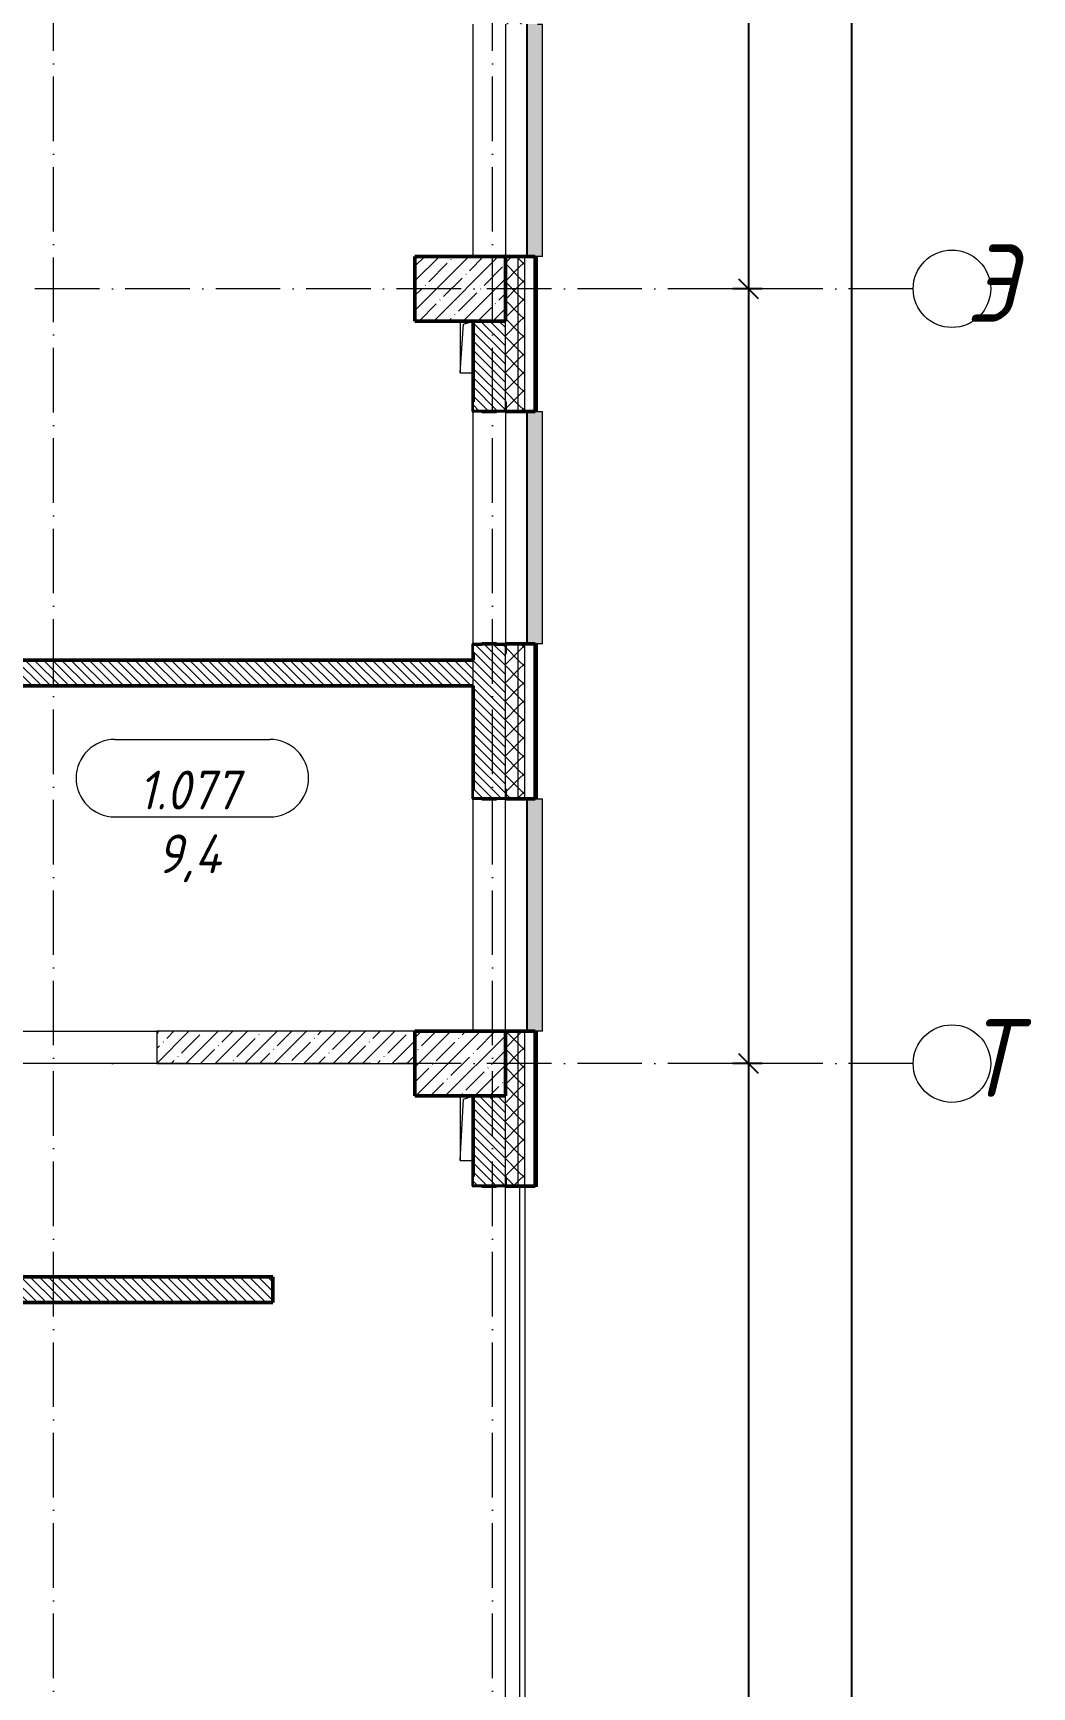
# Model space of a CAD drawing. Header units: millimetres. Extents: x -401725 to 250493, y 305116 to 802890.
# Drawn here: x -156622 to -148888, y 486670 to 499477 of the extents above; entities that cross this region are included whole.
import ezdxf

# ---------------------------------------------------------------- set-up
doc = ezdxf.new("R2010")
doc.units = ezdxf.units.MM
doc.linetypes.add('50_200_ШТРИХ_1Т_ш5_п1_п1_', pattern=[700, 500, -100, 0, -100])
for name, color, linetype, lineweight in [('A-____-____-DIMS', 7, 'Continuous', 9), ('A-GENM-____-MCUT', 7, 'Continuous', 25), ('A-GENM-____-OTLN', 7, 'Continuous', 9), ('A-GENM-____-OTLN-1', 7, 'Continuous', 25), ('A-GLAZ-____-OTLN', 7, 'Continuous', 9), ('A-WALL-____-MCUT-1', 7, 'Continuous', 9), ('A-WALL-____-MCUT-2', 7, 'Continuous', 50), ('A-WALL-____-MCUT-3', 7, 'Continuous', 9), ('A-WALL-____-OTLN', 7, 'Continuous', 9), ('A-WALL-____-PATT-1', 7, 'Continuous', 9), ('A-WALL-FNSH-MCUT-1', 7, 'Continuous', 9), ('S-COLS-____-MCUT', 7, 'Continuous', 50), ('S-COLS-____-OTLN', 7, 'Continuous', 9), ('S-GRID-____-IDEN', 7, 'Continuous', 9), ('S-GRID-____-OTLN-1', 7, '50_200_ШТРИХ_1Т_ш5_п1_п1_', 9)]:
    doc.layers.add(name, color=color, linetype=linetype, lineweight=lineweight)
doc.layers.add('A-AREA-IDEN-1', color=7, linetype='Continuous', lineweight=9, true_color=0x000000)
doc.layers.add('A-GLAZ-____-OTLN-1', color=7, linetype='Continuous', lineweight=9, true_color=0xc0c0c0)
doc.styles.add('ISOCPEUR_I', font='isocpeui.ttf', dxfattribs={"width": 0.9, "height": 2.5})
doc.dimstyles.new('ISO-2_5_0_9К_БОЛЬШОЙ_ОСИ', dxfattribs={"dimscale": 304.8, "dimtxt": 248.995294, "dimasz": 0.492126, "dimexe": 0.393701, "dimexo": 0, "dimgap": 0, "dimtad": 1, "dimdec": 0, "dimzin": 0, "dimdsep": 46, "dimtxsty": 'ISOCPEUR_I', "dimblk1": 'OBLIQUE', "dimblk2": 'OBLIQUE', "dimsah": 1, "dimcen": 0.09, "dimdle": 0.393701, "dimazin": 0, "dimtfac": 1, "dimtdec": 4, "dimtix": 1, "dimtmove": 0, "dimatfit": 3, "dimfxl": 1, "dimtvp": 1, "dimtolj": 1, "dimtzin": 0, "dimarcsym": 2})
pattern_1 = [(135, (-176515.067, 459015.94), (-35.35534, -35.35534), [])]
pattern_2 = [(45, (-176515.07, 459015.94), (-70.71068, 70.71068), []), (135, (-176515.07, 459015.94), (-70.71068, -70.71068), [])]

# ---------------------------------------------------------------- blocks, each defined once
blk = doc.blocks.new('BSC_Колонна _Прямоугольная - 500х700-25976089-АР1_План отверстий 1 этажа в осях 1-64_А-ГГ')
at = {"layer": 'S-COLS-____-OTLN'}
h = blk.add_hatch(dxfattribs=at)
h.set_pattern_fill('FP_29', color=256, style=0, pattern_type=2)
h.set_pattern_definition([(315, (-32481.04, 23200), (114.04925, 114.04925), []), (315, (-32481.04, 23085.95), (114.04925, 114.04925), [201.613, -40.323, 3.353, -36.97])])
h.paths.add_polyline_path([(-250, 350), (-250, -350), (250, -350), (250, 350)], flags=0)
at = {"layer": 'S-COLS-____-MCUT'}
for p, q in [((250, 350), (-250, 350)), ((-250, 350), (-250, -350)), ((250, -350), (250, 350)), ((-250, -350), (250, -350))]:
    blk.add_line(p, q, dxfattribs=at)
blk = doc.blocks.new('BSC_Колонна _Прямоугольная - 500х700-V3-АР1_План отверстий 1 этажа в осях 1-64_А-ГГ')
at = {"layer": 'S-COLS-____-OTLN'}
h = blk.add_hatch(dxfattribs=at)
h.set_pattern_fill('FP_31', color=256, style=0, pattern_type=2)
h.set_pattern_definition([(315, (-38481.04, 23200), (114.04925, 114.04925), []), (315, (-38481.04, 23085.95), (114.04925, 114.04925), [201.613, -40.323, 3.353, -36.97])])
h.paths.add_polyline_path([(-250, 238), (-250, -350), (250, -350), (250, 350), (-250, 350)], flags=0)
at = {"layer": 'S-COLS-____-MCUT'}
for p, q in [((250, 350), (-250, 350)), ((-250, 350), (-250, -350)), ((250, -350), (250, 350)), ((-250, -350), (250, -350))]:
    blk.add_line(p, q, dxfattribs=at)
blk = doc.blocks.new('Фахверк_СКБ_Уголок - 250_2700-27497298-АР1_План отверстий 1 этажа в осях 1-64_А-ГГ')
at = {"layer": 'A-GENM-____-MCUT'}
for p, q in [((200, 181), (125, 181)), ((125, 181), (125, 106)), ((131, 106), (131, 175)), ((131, 175), (200, 175)), ((200, 175), (200, 181)), ((125, 106), (131, 106)), ((131, -6), (125, -6)), ((125, -6), (125, -81)), ((125, -81), (200, -81)), ((131, -75), (131, -6)), ((200, -75), (131, -75)), ((200, -81), (200, -75))]:
    blk.add_line(p, q, dxfattribs=at)
blk = doc.blocks.new('AR_Отверстие прямоугольное _в плите_ - AR_Отверстие прямоугольное _в плите_-30511831-АР1_План отверстий 1 этажа в осях 1-64_А-ГГ')
at = {"layer": 'A-GENM-____-OTLN'}
for p, q in [((-50, 250), (-50, -250)), ((-50, -250), (-25, 225)), ((-25, 225), (50, 250)), ((-50, -250), (50, -250))]:
    blk.add_line(p, q, dxfattribs=at)
blk = doc.blocks.new('AR_Отверстие прямоугольное _в плите_ - AR_Отверстие прямоугольное _в плите_-V191-АР1_План отверстий 1 этажа в осях 1-64_А-ГГ')
at = {"layer": 'A-GENM-____-OTLN'}
for p, q in [((-50, 200), (-50, -200)), ((-50, -200), (-25, 175)), ((-25, 175), (50, 200)), ((-50, -200), (50, -200))]:
    blk.add_line(p, q, dxfattribs=at)
blk = doc.blocks.new('Отлив_СКБ - Отлив витража_120_НВФ-V210-АР1_План отверстий 1 этажа в осях 1-64_А-ГГ')
at = {"layer": 'A-GLAZ-____-OTLN-1'}
for points in [[(0, -2), (1800, -2), (1800, 0), (0, 0)], [(51, -120), (1800, -120), (1800, -2), (0, -2), (0, -120)]]:
    blk.add_hatch(color=256, dxfattribs=at).paths.add_polyline_path(points, flags=0)
at = {"layer": 'A-GLAZ-____-OTLN'}
for p, q in [((0, 0), (1800, 0)), ((1800, -2), (0, -2)), ((0, -120), (0, -83)), ((0, -120), (1800, -120)), ((1800, -83), (1800, -120))]:
    blk.add_line(p, q, dxfattribs=at)
blk = doc.blocks.new('Ось сетки - Круг_Ø6_00__ISO-2_5_0_9K_-25732049-АР1_План отверстий 1 этажа в осях 1-64_А-ГГ')
at = {"layer": 'S-GRID-____-IDEN'}
blk.add_circle((0, 0), 3, dxfattribs=at)
blk = doc.blocks.new('_Oblique')
at = {"color": 0, "linetype": 'ByBlock', "lineweight": -2}
blk.add_line((-0.5, -0.5), (0.5, 0.5), dxfattribs=at)
blk = doc.blocks.new('*D13368')
at = {"layer": 'A-____-____-DIMS', "color": 0, "lineweight": -2, "transparency": 16777216}
for p, q in [((-151083, 503117), (-151083, 497377)), ((-150976, 502997), (-151203, 502997)), ((-150976, 497497), (-151203, 497497))]:
    blk.add_line(p, q, dxfattribs=at)
at = {"layer": 'Defpoints', "color": 0, "transparency": 16777216}
for p in [(-150976, 502997), (-151083, 497497), (-150976, 497497)]:
    blk.add_point(p, dxfattribs=at)
at = {"layer": 'A-____-____-DIMS', "color": 0, "lineweight": -2, "transparency": 16777216, "xscale": 150, "yscale": 150, "zscale": 150}
for p, rotation in [((-151083, 502997), 90), ((-151083, 497497), 270)]:
    blk.add_blockref('_Oblique', p, dxfattribs=dict(at, rotation=rotation))
at = {"layer": 'A-____-____-DIMS', "color": 0, "transparency": 16777216, "insert": (-151084, 500247), "char_height": 2.5, "width": 758.48, "attachment_point": 5, "rotation": 90, "style": 'ISOCPEUR_I'}
blk.add_mtext('\\A1;5500', dxfattribs=at)
blk = doc.blocks.new('*D13369')
at = {"layer": 'A-____-____-DIMS', "color": 0, "lineweight": -2, "transparency": 16777216}
for p, q in [((-151083, 497617), (-151083, 491377)), ((-150976, 497497), (-151203, 497497)), ((-150976, 491497), (-151203, 491497))]:
    blk.add_line(p, q, dxfattribs=at)
at = {"layer": 'Defpoints', "color": 0, "transparency": 16777216}
for p in [(-150976, 497497), (-151083, 491497), (-150976, 491497)]:
    blk.add_point(p, dxfattribs=at)
at = {"layer": 'A-____-____-DIMS', "color": 0, "lineweight": -2, "transparency": 16777216, "xscale": 150, "yscale": 150, "zscale": 150}
for p, rotation in [((-151083, 497497), 90), ((-151083, 491497), 270)]:
    blk.add_blockref('_Oblique', p, dxfattribs=dict(at, rotation=rotation))
at = {"layer": 'A-____-____-DIMS', "color": 0, "transparency": 16777216, "insert": (-151084, 494497), "char_height": 2.5, "width": 758.48, "attachment_point": 5, "rotation": 90, "style": 'ISOCPEUR_I'}
blk.add_mtext('\\A1;6000', dxfattribs=at)
blk = doc.blocks.new('*D13370')
at = {"layer": 'A-____-____-DIMS', "color": 0, "lineweight": -2, "transparency": 16777216}
for p, q in [((-151083, 491617), (-151083, 485377)), ((-150976, 491497), (-151203, 491497)), ((-150976, 485497), (-151203, 485497))]:
    blk.add_line(p, q, dxfattribs=at)
at = {"layer": 'Defpoints', "color": 0, "transparency": 16777216}
for p in [(-150976, 491497), (-151083, 485497), (-150976, 485497)]:
    blk.add_point(p, dxfattribs=at)
at = {"layer": 'A-____-____-DIMS', "color": 0, "lineweight": -2, "transparency": 16777216, "xscale": 150, "yscale": 150, "zscale": 150}
for p, rotation in [((-151083, 491497), 90), ((-151083, 485497), 270)]:
    blk.add_blockref('_Oblique', p, dxfattribs=dict(at, rotation=rotation))
at = {"layer": 'A-____-____-DIMS', "color": 0, "transparency": 16777216, "insert": (-151084, 488497), "char_height": 2.5, "width": 758.48, "attachment_point": 5, "rotation": 90, "style": 'ISOCPEUR_I'}
blk.add_mtext('\\A1;6000', dxfattribs=at)
blk = doc.blocks.new('*D13374')
at = {"layer": 'A-____-____-DIMS', "color": 0, "lineweight": -2, "transparency": 16777216}
for p, q in [((-150283, 473077), (-150283, 506767)), ((-150389, 506647), (-150163, 506647)), ((-150389, 473197), (-150163, 473197))]:
    blk.add_line(p, q, dxfattribs=at)
at = {"layer": 'Defpoints', "color": 0, "transparency": 16777216}
for p in [(-150389, 506647), (-150283, 506647), (-150389, 473197)]:
    blk.add_point(p, dxfattribs=at)
at = {"layer": 'A-____-____-DIMS', "color": 0, "lineweight": -2, "transparency": 16777216, "xscale": 150, "yscale": 150, "zscale": 150}
for p, rotation in [((-150283, 506647), 90), ((-150283, 473197), 270)]:
    blk.add_blockref('_Oblique', p, dxfattribs=dict(at, rotation=rotation))
at = {"layer": 'A-____-____-DIMS', "color": 0, "transparency": 16777216, "insert": (-150284, 489922), "char_height": 2.5, "width": 971.08, "attachment_point": 5, "rotation": 90, "style": 'ISOCPEUR_I'}
blk.add_mtext('\\A1;33450', dxfattribs=at)
blk = doc.blocks.new('AAR_СКБ_Марка_помещения_1_5 ммп - Номер _ Площадь-27962135-АИ_План этажа_Стены_1')
at = {"layer": 'A-AREA-IDEN-1'}
for p, q in [((-2.987, 3), (3.013, 3)), ((-2.987, 0), (3.013, 0))]:
    blk.add_line(p, q, dxfattribs=at)
for centre, start, end in [((-2.987, 1.5), 90, 270), ((3.013, 1.5), 270, 90)]:
    blk.add_arc(centre, 1.5, start, end, dxfattribs=at)

msp = doc.modelspace()

# ---------------------------------------------------------------- hatches: boundary and pattern name
at = {"layer": 'A-WALL-____-PATT-1'}
h = msp.add_hatch(dxfattribs=at)
h.set_pattern_fill('FP_1', color=256, style=0, pattern_type=2)
h.set_pattern_definition(pattern_2)
h.paths.add_polyline_path([(-152865.0675, 468546.983), (-152865.0675, 470746.983), (-152959.0675, 470746.983), (-152959.0675, 470671.983), (-152965.0675, 470671.983), (-152965.0675, 468546.983)], flags=0)
h.paths.add_polyline_path([(-152959.0675, 472546.983), (-152865.0675, 472546.983), (-152865.0675, 485746.983), (-152965.0675, 485746.983), (-152965.0675, 472621.983), (-152959.0675, 472621.983), (-152959.0675, 472552.983)], flags=0)
h.paths.add_polyline_path([(-152959.0675, 490546.983), (-152865.0675, 490546.983), (-152865.0675, 491746.983), (-152965.0675, 491746.983), (-152965.0675, 490621.983), (-152959.0675, 490621.983), (-152959.0675, 490552.983)], flags=0)
h.paths.add_polyline_path([(-152959.0675, 493546.983), (-152865.0675, 493546.983), (-152865.0675, 494746.983), (-152959.0675, 494746.983), (-152959.0675, 494671.983), (-152965.0675, 494671.983), (-152965.0675, 493621.983), (-152959.0675, 493621.983), (-152959.0675, 493552.983)], flags=0)
h.paths.add_polyline_path([(-152865.0675, 496546.983), (-152865.0675, 497746.983), (-152965.0675, 497746.983), (-152965.0675, 496621.983), (-152959.0675, 496621.983), (-152959.0675, 496546.983)], flags=0)
h.paths.add_polyline_path([(-152959.0675, 499546.983), (-152865.0675, 499546.983), (-152865.0675, 500566.983), (-152965.0675, 500566.983), (-152965.0675, 499621.983), (-152959.0675, 499621.983), (-152959.0675, 499552.983)], flags=0)
h = msp.add_hatch(dxfattribs=at)
h.set_pattern_fill('FP_1', color=256, style=0, pattern_type=2)
h.set_pattern_definition(pattern_2)
h.paths.add_polyline_path([(-152815.0675, 468546.983), (-152815.0675, 470746.983), (-152865.0675, 470746.983), (-152865.0675, 468546.983)], flags=0)
h.paths.add_polyline_path([(-152865.0675, 472546.983), (-152815.0675, 472546.983), (-152815.0675, 485746.983), (-152865.0675, 485746.983), (-152865.0675, 473510.3309)], flags=0)
h.paths.add_polyline_path([(-152815.0675, 490546.983), (-152815.0675, 491746.983), (-152865.0675, 491746.983), (-152865.0675, 490546.983)], flags=0)
h.paths.add_polyline_path([(-152815.0675, 493546.983), (-152815.0675, 494746.983), (-152865.0675, 494746.983), (-152865.0675, 493546.983)], flags=0)
h.paths.add_polyline_path([(-152865.0675, 496546.983), (-152815.0675, 496546.983), (-152815.0675, 497746.983), (-152865.0675, 497746.983), (-152865.0675, 497590.1628)], flags=0)
h.paths.add_polyline_path([(-152815.0675, 499546.983), (-152815.0675, 500566.983), (-152865.0675, 500566.983), (-152865.0675, 499546.983)], flags=0)
h = msp.add_hatch(dxfattribs=at)
h.set_pattern_fill('FP_3', color=256, style=0, pattern_type=2)
h.set_pattern_definition([(45, (-176515.07, 459015.94), (-85.5366, 85.5366), []), (45, (-176458.04, 459015.94), (-85.5366, 85.5366), [])])
h.paths.add_polyline_path([(-152715.0675, 468736.983), (-152715.0675, 470746.983), (-152735.0675, 470746.983), (-152735.0675, 468736.983)], flags=0)
h.paths.add_polyline_path([(-152715.0675, 472546.983), (-152715.0675, 485746.983), (-152735.0675, 485746.983), (-152735.0675, 472546.983)], flags=0)
h.paths.add_polyline_path([(-152735.0675, 490546.983), (-152715.0675, 490546.983), (-152715.0675, 491746.983), (-152735.0675, 491746.983), (-152735.0675, 490710.2108)], flags=0)
h.paths.add_polyline_path([(-152715.0675, 493546.983), (-152715.0675, 494746.983), (-152735.0675, 494746.983), (-152735.0675, 493546.983)], flags=0)
h.paths.add_polyline_path([(-152715.0675, 496546.983), (-152715.0675, 497746.983), (-152735.0675, 497746.983), (-152735.0675, 496546.983)], flags=0)
h.paths.add_polyline_path([(-152715.0675, 499546.983), (-152715.0675, 500566.983), (-152735.0675, 500566.983), (-152735.0675, 499546.983)], flags=0)
h = msp.add_hatch(dxfattribs=at)
h.set_pattern_fill('FP_6', color=256, style=0, pattern_type=2)
h.set_pattern_definition(pattern_1)
h.paths.add_polyline_path([(-153034.0675, 493546.983), (-153034.0675, 493552.983), (-152965.0675, 493552.983), (-152965.0675, 494740.983), (-153034.0675, 494740.983), (-153034.0675, 494746.983), (-153146.0675, 494746.983), (-153146.0675, 494740.983), (-153215.0675, 494740.983), (-153215.0675, 493552.983), (-153146.0675, 493552.983), (-153146.0675, 493546.983)], flags=0)
h.paths.add_polyline_path([(-153034.0675, 496546.983), (-153034.0675, 496552.983), (-152965.0675, 496552.983), (-152965.0675, 497246.983), (-153215.0675, 497246.983), (-153215.0675, 496552.983), (-153146.0675, 496552.983), (-153146.0675, 496546.983)], flags=0)
h = msp.add_hatch(dxfattribs=at)
h.set_pattern_fill('FP_6', color=256, style=0, pattern_type=2)
h.set_pattern_definition(pattern_1)
h.paths.add_polyline_path([(-153215.0675, 494421.983), (-153215.0675, 494621.983), (-157165.0675, 494621.983), (-157165.0675, 494421.983), (-153552.9818, 494421.983)], flags=0)
h = msp.add_hatch(dxfattribs=at)
h.set_pattern_fill('FP_27', color=256, style=0, pattern_type=2)
h.set_pattern_definition([(45, (-176515.07, 459015.94), (-114.04925, 114.04925), []), (45, (-176401.02, 459015.94), (-114.04925, 114.04925), [201.612, -40.322, 3.353, -36.97])])
h.paths.add_polyline_path([(-153665.0675, 491496.983), (-153665.0675, 491746.983), (-155665.0675, 491746.983), (-155665.0675, 491496.983), (-155320.4461, 491496.983)], flags=0)
h.paths.add_polyline_path([(-156815.0675, 491496.983), (-156815.0675, 491746.983), (-157515.0675, 491746.983), (-157515.0675, 491496.983), (-157087.9104, 491496.983)], flags=0)
h.paths.add_polyline_path([(-158665.0675, 491496.983), (-158665.0675, 491746.983), (-161915.0675, 491746.983), (-161915.0675, 491496.983), (-158855.3747, 491496.983)], flags=0)
h = msp.add_hatch(dxfattribs=at)
h.set_pattern_fill('FP_6', color=256, style=0, pattern_type=2)
h.set_pattern_definition(pattern_1)
h.paths.add_polyline_path([(-153034.0675, 490546.983), (-153034.0675, 490552.983), (-152965.0675, 490552.983), (-152965.0675, 491246.983), (-153215.0675, 491246.983), (-153215.0675, 490552.983), (-153146.0675, 490552.983), (-153146.0675, 490546.983)], flags=0)
h = msp.add_hatch(dxfattribs=at)
h.set_pattern_fill('FP_6', color=256, style=0, pattern_type=2)
h.set_pattern_definition(pattern_1)
h.paths.add_polyline_path([(-154765.0675, 489646.983), (-154765.0675, 489846.983), (-164065.0675, 489846.983), (-164065.0675, 489646.983), (-155320.4461, 489646.983)], flags=0)

# ---------------------------------------------------------------- linework, layer by layer
at = {"layer": 'A-WALL-____-MCUT-1'}
for p, q in [((-153665.0675, 491746.983), (-155665.0675, 491746.983)), ((-155665.0675, 491746.983), (-155665.0675, 491496.983)), ((-155665.0675, 491496.983), (-153665.0675, 491496.983))]:
    msp.add_line(p, q, dxfattribs=at)
at = {"layer": 'A-WALL-____-MCUT-2'}
for p, q in [((-152735.0675, 497746.983), (-152965.0675, 497746.983)), ((-152735.0675, 497746.983), (-152735.0675, 496546.983)), ((-153215.0675, 497246.983), (-153215.0675, 496621.983)), ((-153146.0675, 496546.983), (-153034.0675, 496546.983)), ((-152959.0675, 496546.983), (-152735.0675, 496546.983)), ((-153034.0675, 494746.983), (-153146.0675, 494746.983)), ((-152735.0675, 494746.983), (-152959.0675, 494746.983)), ((-152735.0675, 494746.983), (-152735.0675, 493546.983)), ((-153215.0675, 494621.983), (-157165.0675, 494621.983)), ((-153215.0675, 494671.983), (-153215.0675, 494621.983)), ((-157365.0675, 494421.983), (-153215.0675, 494421.983)), ((-153215.0675, 494421.983), (-153215.0675, 493621.983)), ((-153146.0675, 493546.983), (-153034.0675, 493546.983)), ((-152959.0675, 493546.983), (-152735.0675, 493546.983)), ((-152735.0675, 491746.983), (-152965.0675, 491746.983)), ((-152735.0675, 491746.983), (-152735.0675, 490546.983)), ((-153215.0675, 491246.983), (-153215.0675, 490621.983)), ((-153146.0675, 490546.983), (-153034.0675, 490546.983)), ((-152959.0675, 490546.983), (-152735.0675, 490546.983)), ((-154765.0675, 489846.983), (-164065.0675, 489846.983)), ((-154765.0675, 489646.983), (-154765.0675, 489846.983)), ((-164065.0675, 489646.983), (-154765.0675, 489646.983))]:
    msp.add_line(p, q, dxfattribs=at)
at = {"layer": 'A-WALL-____-MCUT-3'}
for p, q in [((-152865.0675, 496546.983), (-152865.0675, 497746.983)), ((-152815.0675, 496546.983), (-152815.0675, 497746.983)), ((-152965.0675, 496621.983), (-152965.0675, 497246.983)), ((-152865.0675, 493546.983), (-152865.0675, 494746.983)), ((-152815.0675, 493546.983), (-152815.0675, 494746.983)), ((-153215.0675, 494421.983), (-153215.0675, 494621.983)), ((-152965.0675, 493621.983), (-152965.0675, 494671.983)), ((-152865.0675, 490546.983), (-152865.0675, 491746.983)), ((-152815.0675, 490546.983), (-152815.0675, 491746.983)), ((-152965.0675, 490621.983), (-152965.0675, 491246.983))]:
    msp.add_line(p, q, dxfattribs=at)
at = {"layer": 'A-WALL-____-OTLN'}
for p, q in [((-153215.0675, 497746.983), (-153215.0675, 499546.983)), ((-152965.0675, 499546.983), (-152965.0675, 497746.983)), ((-153215.0675, 494746.983), (-153215.0675, 496546.983)), ((-152965.0675, 496546.983), (-152965.0675, 494746.983)), ((-153215.0675, 491746.983), (-153215.0675, 493546.983)), ((-152965.0675, 491746.983), (-152965.0675, 493546.983)), ((-156815.0675, 491746.983), (-155665.0675, 491746.983)), ((-155665.0675, 491496.983), (-156815.0675, 491496.983)), ((-152965.0675, 485746.983), (-152965.0675, 490546.983)), ((-152855.0675, 490546.983), (-152855.0675, 485746.983)), ((-152815.0675, 490546.983), (-152815.0675, 485746.983))]:
    msp.add_line(p, q, dxfattribs=at)
at = {"layer": 'A-WALL-FNSH-MCUT-1'}
for p, q in [((-152715.0675, 497746.983), (-152735.0675, 497746.983)), ((-152715.0675, 496546.983), (-152715.0675, 497746.983)), ((-152735.0675, 496546.983), (-152715.0675, 496546.983)), ((-152715.0675, 494746.983), (-152735.0675, 494746.983)), ((-152715.0675, 493546.983), (-152715.0675, 494746.983)), ((-152735.0675, 493546.983), (-152715.0675, 493546.983)), ((-152715.0675, 491746.983), (-152735.0675, 491746.983)), ((-152715.0675, 490546.983), (-152715.0675, 491746.983)), ((-152735.0675, 490546.983), (-152715.0675, 490546.983))]:
    msp.add_line(p, q, dxfattribs=at)
at = {"layer": 'S-GRID-____-OTLN-1'}
for p, q in [((-156465.0675, 454533.3346), (-156465.0675, 508896.9006)), ((-153065.0675, 454533.3346), (-153065.0675, 508896.9006)), ((-149807.3283, 497496.983), (-181183.8377, 497496.983)), ((-149807.3283, 491496.983), (-181183.8377, 491496.983))]:
    msp.add_line(p, q, dxfattribs=at)

# ---------------------------------------------------------------- block references
at = {"layer": 'A-AREA-IDEN-1', "xscale": 199.9999999999999, "yscale": 199.9999999999999, "zscale": 199.9999999999999}
msp.add_blockref('AAR_СКБ_Марка_помещения_1_5 ммп - Номер _ Площадь-27962135-АИ_План этажа_Стены_1', (-155391.5532, 493407.2373), dxfattribs=at)
at = {"layer": 'A-GENM-____-OTLN'}
for name, p in [('AR_Отверстие прямоугольное _в плите_ - AR_Отверстие прямоугольное _в плите_-V191-АР1_План отверстий 1 этажа в осях 1-64_А-ГГ', (-153265.0675, 497046.983)), ('AR_Отверстие прямоугольное _в плите_ - AR_Отверстие прямоугольное _в плите_-30511831-АР1_План отверстий 1 этажа в осях 1-64_А-ГГ', (-153265.0675, 490996.983))]:
    msp.add_blockref(name, p, dxfattribs=at)
at = {"layer": 'A-GENM-____-OTLN-1'}
for p, rotation in [((-153040.0675, 496421.983), 89.99999999999991), ((-153140.0675, 494871.983), 269.9999999999999), ((-153040.0675, 493421.983), 89.99999999999991), ((-153040.0675, 490421.983), 89.99999999999991)]:
    msp.add_blockref('Фахверк_СКБ_Уголок - 250_2700-27497298-АР1_План отверстий 1 этажа в осях 1-64_А-ГГ', p, dxfattribs=dict(at, rotation=rotation))
at = {"layer": 'A-GLAZ-____-OTLN', "rotation": 90}
for p in [(-152798.0675, 497746.983), (-152798.0675, 494746.983), (-152798.0675, 491746.983)]:
    msp.add_blockref('Отлив_СКБ - Отлив витража_120_НВФ-V210-АР1_План отверстий 1 этажа в осях 1-64_А-ГГ', p, dxfattribs=at)
at = {"layer": 'S-COLS-____-OTLN', "rotation": 89.9999999999999}
for name, p in [('BSC_Колонна _Прямоугольная - 500х700-V3-АР1_План отверстий 1 этажа в осях 1-64_А-ГГ', (-153315.0675, 497496.983)), ('BSC_Колонна _Прямоугольная - 500х700-25976089-АР1_План отверстий 1 этажа в осях 1-64_А-ГГ', (-153315.0675, 491496.983))]:
    msp.add_blockref(name, p, dxfattribs=at)
at = {"layer": 'S-GRID-____-IDEN', "xscale": 99.99999999999993, "yscale": 99.99999999999993, "zscale": 99.99999999999993}
for p, rotation in [((-149507.3283, 497496.983), 89.99999999999982), ((-149507.3283, 491496.983), 89.9999999999998)]:
    msp.add_blockref('Ось сетки - Круг_Ø6_00__ISO-2_5_0_9K_-25732049-АР1_План отверстий 1 этажа в осях 1-64_А-ГГ', p, dxfattribs=dict(at, rotation=rotation))

# ---------------------------------------------------------------- texts
at = {"layer": 'A-AREA-IDEN-1', "char_height": 300, "attachment_point": 8, "line_spacing_factor": 1.139951, "style": 'ISOCPEUR_I'}
for s, insert, width in [('\\pxqc,t8.46667,16.93333,25.4,33.86667,42.33333,50.8,59.26667,67.73333,76.2,84.66667,93.13333,101.6,110.06667,118.53333,127,135.46667,143.93333,152.4,160.86667,169.33333,177.8,186.26667,194.73333,203.2,211.66667,220.13333,228.6,237.06667,245.53333,254,262.46667,270.93333;{1.077}', (-155416.9822, 493465.5671), 900), ('\\pxqc,t8.46667,16.93333,25.4,33.86667,42.33333,50.8,59.26667,67.73333,76.2,84.66667,93.13333,101.6,110.06667,118.53333,127,135.46667,143.93333,152.4,160.86667,169.33333,177.8,186.26667,194.73333,203.2,211.66667,220.13333,228.6,237.06667,245.53333,254,262.46667,270.93333;{9,4}', (-155415.9822, 492901.6191), 582)]:
    msp.add_mtext(s, dxfattribs=dict(at, insert=insert, width=width))
at = {"layer": 'S-GRID-____-IDEN', "char_height": 600, "width": 223.670812, "attachment_point": 1, "style": 'ISOCPEUR_I'}
for s, insert in [('\\fISOCPEUR|b0|i1|c204|p34|;\\W.9;Э', (-149398.4837, 497840.3125)), ('\\fISOCPEUR|b0|i1|c204|p34|;\\W.9;Т', (-149398.4837, 491840.3125))]:
    msp.add_mtext(s, dxfattribs=dict(at, insert=insert))

# ---------------------------------------------------------------- dimensions: what is measured, and where the dimension line sits
at = {"layer": 'A-____-____-DIMS'}
for base, p1, p2, override, picture, middle in [((-150282.5342, 506646.983), (-150388.6002, 473196.983), (-150388.6002, 506646.983), {"dimpost": '<>', "dimfxl": 33450}, '*D13374', (-150283.7842, 489921.983)), ((-151082.5342, 497496.983), (-150976.4682, 502996.983), (-150976.4682, 497496.983), {"dimpost": '<>', "dimfxl": 5500}, '*D13368', (-151083.7842, 500246.983)), ((-151082.5342, 491496.983), (-150976.4682, 497496.983), (-150976.4682, 491496.983), {"dimpost": '<>', "dimfxl": 6000}, '*D13369', (-151083.7842, 494496.983)), ((-151082.5342, 485496.983), (-150976.4682, 491496.983), (-150976.4682, 485496.983), {"dimpost": '<>', "dimfxl": 6000}, '*D13370', (-151083.7842, 488496.983))]:
    dim = msp.add_linear_dim(base=base, p1=p1, p2=p2, angle=90, dimstyle='ISO-2_5_0_9К_БОЛЬШОЙ_ОСИ', override=override, dxfattribs=at)
    dim.commit()
    dim.dimension.update_dxf_attribs({"geometry": picture, "text_midpoint": middle})

doc.saveas('drawing.dxf')
